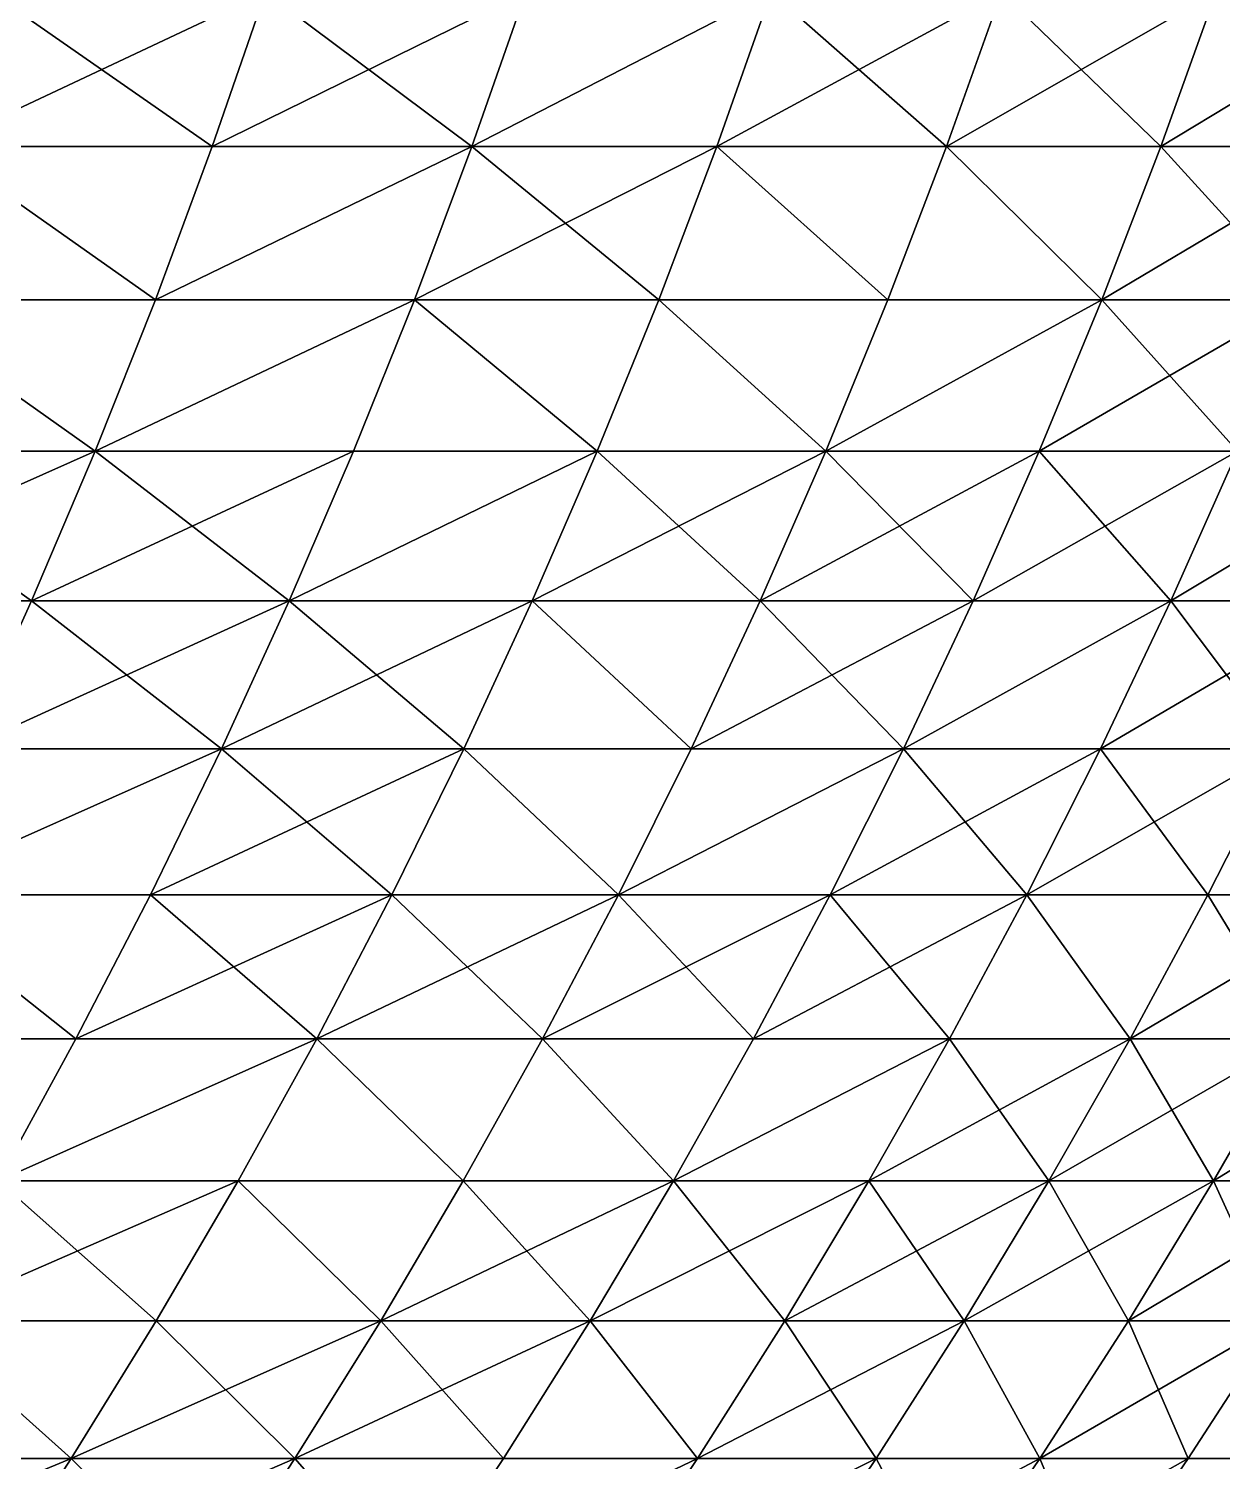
# Model space of a CAD drawing. Header units: millimetres. Extents: x -3250 to 8000, y -3250 to 3250.
# Drawn here: x 7644.3 to 7788.4, y -451 to -278 of the extents above; entities that cross this region are included whole.
import ezdxf

# ---------------------------------------------------------------- set-up
doc = ezdxf.new("R2010")
doc.units = ezdxf.units.MM
doc.header["$MEASUREMENT"] = 0
doc.layers.add('MESH_3D', color=2, linetype='CONTINUOUS')

msp = doc.modelspace()

# ---------------------------------------------------------------- linework, layer by layer
at = {"layer": 'MESH_3D'}
for points in [[(7639.63, -273.62, 2232.51), (7666.41, -292.27, 2306.63), (7633.28, -292.27, 2235.57)], [(7672.84, -273.62, 24396.28), (7633.28, -292.27, 24464.43), (7666.41, -292.27, 24393.37)], [(7672.84, -273.62, 24396.28), (7639.63, -273.62, 24467.49), (7633.28, -292.27, 24464.43)], [(7639.63, -273.62, 2232.51), (7672.84, -273.62, 2303.72), (7666.41, -292.27, 2306.63)], [(7666.41, -292.27, 2306.63), (7704.27, -273.62, 2375.75), (7697.77, -292.27, 2378.49)], [(7672.84, -273.62, 2303.72), (7704.27, -273.62, 2375.75), (7666.41, -292.27, 2306.63)], [(7697.77, -292.27, 24321.51), (7672.84, -273.62, 24396.28), (7666.41, -292.27, 24393.37)], [(7704.27, -273.62, 24324.25), (7672.84, -273.62, 24396.28), (7697.77, -292.27, 24321.51)], [(7697.77, -292.27, 2378.49), (7733.89, -273.62, 2448.53), (7727.32, -292.27, 2451.11)], [(7704.27, -273.62, 2375.75), (7733.89, -273.62, 2448.53), (7697.77, -292.27, 2378.49)], [(7733.89, -273.62, 24251.47), (7704.27, -273.62, 24324.25), (7697.77, -292.27, 24321.51)], [(7733.89, -273.62, 24251.47), (7697.77, -292.27, 24321.51), (7727.32, -292.27, 24248.89)], [(7733.89, -273.62, 2448.53), (7755.05, -292.27, 2524.45), (7727.32, -292.27, 2451.11)], [(7761.68, -273.62, 24177.96), (7727.32, -292.27, 24248.89), (7755.05, -292.27, 24175.55)], [(7761.68, -273.62, 24177.96), (7733.89, -273.62, 24251.47), (7727.32, -292.27, 24248.89)], [(7733.89, -273.62, 2448.53), (7761.68, -273.62, 2522.04), (7755.05, -292.27, 2524.45)], [(7761.68, -273.62, 2522.04), (7780.95, -292.27, 2598.46), (7755.05, -292.27, 2524.45)], [(7787.63, -273.62, 24103.79), (7755.05, -292.27, 24175.55), (7780.95, -292.27, 24101.54)], [(7787.63, -273.62, 24103.79), (7761.68, -273.62, 24177.96), (7755.05, -292.27, 24175.55)], [(7761.68, -273.62, 2522.04), (7787.63, -273.62, 2596.21), (7780.95, -292.27, 2598.46)], [(7780.95, -292.27, 2598.46), (7811.73, -273.62, 2671), (7804.99, -292.27, 2673.08)], [(7787.63, -273.62, 2596.21), (7811.73, -273.62, 2671), (7780.95, -292.27, 2598.46)], [(7811.73, -273.62, 24029), (7787.63, -273.62, 24103.79), (7780.95, -292.27, 24101.54)], [(7811.73, -273.62, 24029), (7780.95, -292.27, 24101.54), (7804.99, -292.27, 24026.92)], [(7633.28, -292.27, 2235.57), (7659.56, -310.75, 2309.72), (7626.5, -310.75, 2238.83)], [(7659.56, -310.75, 24390.28), (7633.28, -292.27, 24464.43), (7626.5, -310.75, 24461.17)], [(7633.28, -292.27, 2235.57), (7666.41, -292.27, 2306.63), (7659.56, -310.75, 2309.72)], [(7666.41, -292.27, 24393.37), (7633.28, -292.27, 24464.43), (7659.56, -310.75, 24390.28)], [(7659.56, -310.75, 2309.72), (7697.77, -292.27, 2378.49), (7690.84, -310.75, 2381.41)], [(7666.41, -292.27, 2306.63), (7697.77, -292.27, 2378.49), (7659.56, -310.75, 2309.72)], [(7697.77, -292.27, 24321.51), (7659.56, -310.75, 24390.28), (7690.84, -310.75, 24318.59)], [(7697.77, -292.27, 24321.51), (7666.41, -292.27, 24393.37), (7659.56, -310.75, 24390.28)], [(7690.84, -310.75, 2381.41), (7727.32, -292.27, 2451.11), (7720.32, -310.75, 2453.86)], [(7697.77, -292.27, 2378.49), (7727.32, -292.27, 2451.11), (7690.84, -310.75, 2381.41)], [(7720.32, -310.75, 24246.14), (7697.77, -292.27, 24321.51), (7690.84, -310.75, 24318.59)], [(7727.32, -292.27, 24248.89), (7697.77, -292.27, 24321.51), (7720.32, -310.75, 24246.14)], [(7727.32, -292.27, 2451.11), (7747.99, -310.75, 2527.02), (7720.32, -310.75, 2453.86)], [(7747.99, -310.75, 24172.98), (7727.32, -292.27, 24248.89), (7720.32, -310.75, 24246.14)], [(7727.32, -292.27, 2451.11), (7755.05, -292.27, 2524.45), (7747.99, -310.75, 2527.02)], [(7755.05, -292.27, 24175.55), (7727.32, -292.27, 24248.89), (7747.99, -310.75, 24172.98)], [(7755.05, -292.27, 2524.45), (7773.82, -310.75, 2600.85), (7747.99, -310.75, 2527.02)], [(7773.82, -310.75, 24099.15), (7755.05, -292.27, 24175.55), (7747.99, -310.75, 24172.98)], [(7755.05, -292.27, 2524.45), (7780.95, -292.27, 2598.46), (7773.82, -310.75, 2600.85)], [(7780.95, -292.27, 24101.54), (7755.05, -292.27, 24175.55), (7773.82, -310.75, 24099.15)], [(7780.95, -292.27, 2598.46), (7797.8, -310.75, 2675.3), (7773.82, -310.75, 2600.85)], [(7804.99, -292.27, 24026.92), (7780.95, -292.27, 24101.54), (7773.82, -310.75, 24099.15)], [(7804.99, -292.27, 24026.92), (7773.82, -310.75, 24099.15), (7797.8, -310.75, 24024.7)], [(7780.95, -292.27, 2598.46), (7804.99, -292.27, 2673.08), (7797.8, -310.75, 2675.3)], [(7626.5, -310.75, 2238.83), (7652.29, -329.03, 2313), (7619.32, -329.03, 2242.29)], [(7652.29, -329.03, 24387), (7626.5, -310.75, 24461.17), (7619.32, -329.03, 24457.71)], [(7626.5, -310.75, 2238.83), (7659.56, -310.75, 2309.72), (7652.29, -329.03, 2313)], [(7659.56, -310.75, 24390.28), (7626.5, -310.75, 24461.17), (7652.29, -329.03, 24387)], [(7652.29, -329.03, 2313), (7690.84, -310.75, 2381.41), (7683.49, -329.03, 2384.51)], [(7659.56, -310.75, 2309.72), (7690.84, -310.75, 2381.41), (7652.29, -329.03, 2313)], [(7690.84, -310.75, 24318.59), (7659.56, -310.75, 24390.28), (7652.29, -329.03, 24387)], [(7690.84, -310.75, 24318.59), (7652.29, -329.03, 24387), (7683.49, -329.03, 24315.49)], [(7690.84, -310.75, 2381.41), (7712.89, -329.03, 2456.77), (7683.49, -329.03, 2384.51)], [(7712.89, -329.03, 24243.23), (7690.84, -310.75, 24318.59), (7683.49, -329.03, 24315.49)], [(7690.84, -310.75, 2381.41), (7720.32, -310.75, 2453.86), (7712.89, -329.03, 2456.77)], [(7720.32, -310.75, 24246.14), (7690.84, -310.75, 24318.59), (7712.89, -329.03, 24243.23)], [(7720.32, -310.75, 2453.86), (7740.49, -329.03, 2529.75), (7712.89, -329.03, 2456.77)], [(7740.49, -329.03, 24170.25), (7720.32, -310.75, 24246.14), (7712.89, -329.03, 24243.23)], [(7720.32, -310.75, 2453.86), (7747.99, -310.75, 2527.02), (7740.49, -329.03, 2529.75)], [(7747.99, -310.75, 24172.98), (7720.32, -310.75, 24246.14), (7740.49, -329.03, 24170.25)], [(7740.49, -329.03, 2529.75), (7773.82, -310.75, 2600.85), (7766.26, -329.03, 2603.39)], [(7747.99, -310.75, 2527.02), (7773.82, -310.75, 2600.85), (7740.49, -329.03, 2529.75)], [(7773.82, -310.75, 24099.15), (7740.49, -329.03, 24170.25), (7766.26, -329.03, 24096.61)], [(7773.82, -310.75, 24099.15), (7747.99, -310.75, 24172.98), (7740.49, -329.03, 24170.25)], [(7766.26, -329.03, 2603.39), (7797.8, -310.75, 2675.3), (7790.18, -329.03, 2677.65)], [(7773.82, -310.75, 2600.85), (7797.8, -310.75, 2675.3), (7766.26, -329.03, 2603.39)], [(7790.18, -329.03, 24022.35), (7773.82, -310.75, 24099.15), (7766.26, -329.03, 24096.61)], [(7797.8, -310.75, 24024.7), (7773.82, -310.75, 24099.15), (7790.18, -329.03, 24022.35)], [(7619.32, -329.03, 2242.29), (7644.6, -347.11, 2316.47), (7611.72, -347.11, 2245.95)], [(7652.29, -329.03, 24387), (7619.32, -329.03, 24457.71), (7611.72, -347.11, 24454.05)], [(7652.29, -329.03, 24387), (7611.72, -347.11, 24454.05), (7644.6, -347.11, 24383.53)], [(7619.32, -329.03, 2242.29), (7652.29, -329.03, 2313), (7644.6, -347.11, 2316.47)], [(7652.29, -329.03, 2313), (7675.72, -347.11, 2387.78), (7644.6, -347.11, 2316.47)], [(7683.49, -329.03, 24315.49), (7652.29, -329.03, 24387), (7644.6, -347.11, 24383.53)], [(7683.49, -329.03, 24315.49), (7644.6, -347.11, 24383.53), (7675.72, -347.11, 24312.22)], [(7652.29, -329.03, 2313), (7683.49, -329.03, 2384.51), (7675.72, -347.11, 2387.78)], [(7675.72, -347.11, 2387.78), (7712.89, -329.03, 2456.77), (7705.05, -347.11, 2459.85)], [(7683.49, -329.03, 2384.51), (7712.89, -329.03, 2456.77), (7675.72, -347.11, 2387.78)], [(7712.89, -329.03, 24243.23), (7683.49, -329.03, 24315.49), (7675.72, -347.11, 24312.22)], [(7712.89, -329.03, 24243.23), (7675.72, -347.11, 24312.22), (7705.05, -347.11, 24240.15)], [(7712.89, -329.03, 2456.77), (7732.57, -347.11, 2532.63), (7705.05, -347.11, 2459.85)], [(7740.49, -329.03, 24170.25), (7712.89, -329.03, 24243.23), (7705.05, -347.11, 24240.15)], [(7740.49, -329.03, 24170.25), (7705.05, -347.11, 24240.15), (7732.57, -347.11, 24167.37)], [(7712.89, -329.03, 2456.77), (7740.49, -329.03, 2529.75), (7732.57, -347.11, 2532.63)], [(7740.49, -329.03, 2529.75), (7758.27, -347.11, 2606.07), (7732.57, -347.11, 2532.63)], [(7766.26, -329.03, 24096.61), (7740.49, -329.03, 24170.25), (7732.57, -347.11, 24167.37)], [(7766.26, -329.03, 24096.61), (7732.57, -347.11, 24167.37), (7758.27, -347.11, 24093.93)], [(7740.49, -329.03, 2529.75), (7766.26, -329.03, 2603.39), (7758.27, -347.11, 2606.07)], [(7766.26, -329.03, 2603.39), (7782.13, -347.11, 2680.14), (7758.27, -347.11, 2606.07)], [(7790.18, -329.03, 24022.35), (7766.26, -329.03, 24096.61), (7758.27, -347.11, 24093.93)], [(7790.18, -329.03, 24022.35), (7758.27, -347.11, 24093.93), (7782.13, -347.11, 24019.86)], [(7766.26, -329.03, 2603.39), (7790.18, -329.03, 2677.65), (7782.13, -347.11, 2680.14)], [(7782.13, -347.11, 2680.14), (7812.25, -329.03, 2752.48), (7804.13, -347.11, 2754.77)], [(7790.18, -329.03, 2677.65), (7812.25, -329.03, 2752.48), (7782.13, -347.11, 2680.14)], [(7812.25, -329.03, 23947.52), (7790.18, -329.03, 24022.35), (7782.13, -347.11, 24019.86)], [(7812.25, -329.03, 23947.52), (7782.13, -347.11, 24019.86), (7804.13, -347.11, 23945.23)], [(7611.72, -347.11, 2245.95), (7644.6, -347.11, 2316.47), (7636.51, -364.97, 2320.12)], [(7644.6, -347.11, 24383.53), (7611.72, -347.11, 24454.05), (7636.51, -364.97, 24379.88)], [(7644.6, -347.11, 2316.47), (7667.54, -364.97, 2391.23), (7636.51, -364.97, 2320.12)], [(7675.72, -347.11, 24312.22), (7644.6, -347.11, 24383.53), (7636.51, -364.97, 24379.88)], [(7675.72, -347.11, 24312.22), (7636.51, -364.97, 24379.88), (7667.54, -364.97, 24308.77)], [(7644.6, -347.11, 2316.47), (7675.72, -347.11, 2387.78), (7667.54, -364.97, 2391.23)], [(7675.72, -347.11, 2387.78), (7696.78, -364.97, 2463.1), (7667.54, -364.97, 2391.23)], [(7705.05, -347.11, 24240.15), (7675.72, -347.11, 24312.22), (7667.54, -364.97, 24308.77)], [(7705.05, -347.11, 24240.15), (7667.54, -364.97, 24308.77), (7696.78, -364.97, 24236.9)], [(7675.72, -347.11, 2387.78), (7705.05, -347.11, 2459.85), (7696.78, -364.97, 2463.1)], [(7705.05, -347.11, 2459.85), (7724.23, -364.97, 2535.67), (7696.78, -364.97, 2463.1)], [(7724.23, -364.97, 24164.33), (7705.05, -347.11, 24240.15), (7696.78, -364.97, 24236.9)], [(7705.05, -347.11, 2459.85), (7732.57, -347.11, 2532.63), (7724.23, -364.97, 2535.67)], [(7732.57, -347.11, 24167.37), (7705.05, -347.11, 24240.15), (7724.23, -364.97, 24164.33)], [(7732.57, -347.11, 2532.63), (7749.85, -364.97, 2608.9), (7724.23, -364.97, 2535.67)], [(7758.27, -347.11, 24093.93), (7724.23, -364.97, 24164.33), (7749.85, -364.97, 24091.1)], [(7758.27, -347.11, 24093.93), (7732.57, -347.11, 24167.37), (7724.23, -364.97, 24164.33)], [(7732.57, -347.11, 2532.63), (7758.27, -347.11, 2606.07), (7749.85, -364.97, 2608.9)], [(7749.85, -364.97, 2608.9), (7782.13, -347.11, 2680.14), (7773.64, -364.97, 2682.75)], [(7758.27, -347.11, 2606.07), (7782.13, -347.11, 2680.14), (7749.85, -364.97, 2608.9)], [(7782.13, -347.11, 24019.86), (7758.27, -347.11, 24093.93), (7749.85, -364.97, 24091.1)], [(7782.13, -347.11, 24019.86), (7749.85, -364.97, 24091.1), (7773.64, -364.97, 24017.25)], [(7782.13, -347.11, 2680.14), (7795.59, -364.97, 2757.17), (7773.64, -364.97, 2682.75)], [(7804.13, -347.11, 23945.23), (7773.64, -364.97, 24017.25), (7795.59, -364.97, 23942.83)], [(7804.13, -347.11, 23945.23), (7782.13, -347.11, 24019.86), (7773.64, -364.97, 24017.25)], [(7782.13, -347.11, 2680.14), (7804.13, -347.11, 2754.77), (7795.59, -364.97, 2757.17)], [(7628.02, -382.6, 2323.95), (7667.54, -364.97, 2391.23), (7658.95, -382.6, 2394.85)], [(7636.51, -364.97, 2320.12), (7667.54, -364.97, 2391.23), (7628.02, -382.6, 2323.95)], [(7667.54, -364.97, 24308.77), (7636.51, -364.97, 24379.88), (7628.02, -382.6, 24376.05)], [(7667.54, -364.97, 24308.77), (7628.02, -382.6, 24376.05), (7658.95, -382.6, 24305.15)], [(7667.54, -364.97, 2391.23), (7688.11, -382.6, 2466.5), (7658.95, -382.6, 2394.85)], [(7696.78, -364.97, 24236.9), (7658.95, -382.6, 24305.15), (7688.11, -382.6, 24233.5)], [(7696.78, -364.97, 24236.9), (7667.54, -364.97, 24308.77), (7658.95, -382.6, 24305.15)], [(7667.54, -364.97, 2391.23), (7696.78, -364.97, 2463.1), (7688.11, -382.6, 2466.5)], [(7696.78, -364.97, 2463.1), (7715.47, -382.6, 2538.86), (7688.11, -382.6, 2466.5)], [(7715.47, -382.6, 24161.14), (7696.78, -364.97, 24236.9), (7688.11, -382.6, 24233.5)], [(7696.78, -364.97, 2463.1), (7724.23, -364.97, 2535.67), (7715.47, -382.6, 2538.86)], [(7724.23, -364.97, 24164.33), (7696.78, -364.97, 24236.9), (7715.47, -382.6, 24161.14)], [(7715.47, -382.6, 2538.86), (7749.85, -364.97, 2608.9), (7741.02, -382.6, 2611.87)], [(7724.23, -364.97, 2535.67), (7749.85, -364.97, 2608.9), (7715.47, -382.6, 2538.86)], [(7749.85, -364.97, 24091.1), (7724.23, -364.97, 24164.33), (7715.47, -382.6, 24161.14)], [(7749.85, -364.97, 24091.1), (7715.47, -382.6, 24161.14), (7741.02, -382.6, 24088.13)], [(7741.02, -382.6, 2611.87), (7773.64, -364.97, 2682.75), (7764.74, -382.6, 2685.5)], [(7749.85, -364.97, 2608.9), (7773.64, -364.97, 2682.75), (7741.02, -382.6, 2611.87)], [(7764.74, -382.6, 24014.5), (7749.85, -364.97, 24091.1), (7741.02, -382.6, 24088.13)], [(7773.64, -364.97, 24017.25), (7749.85, -364.97, 24091.1), (7764.74, -382.6, 24014.5)], [(7773.64, -364.97, 2682.75), (7786.62, -382.6, 2759.7), (7764.74, -382.6, 2685.5)], [(7795.59, -364.97, 23942.83), (7773.64, -364.97, 24017.25), (7764.74, -382.6, 24014.5)], [(7795.59, -364.97, 23942.83), (7764.74, -382.6, 24014.5), (7786.62, -382.6, 23940.3)], [(7773.64, -364.97, 2682.75), (7795.59, -364.97, 2757.17), (7786.62, -382.6, 2759.7)], [(7795.59, -364.97, 2757.17), (7806.64, -382.6, 2834.42), (7786.62, -382.6, 2759.7)], [(7806.64, -382.6, 23865.58), (7795.59, -364.97, 23942.83), (7786.62, -382.6, 23940.3)], [(7628.02, -382.6, 2323.95), (7649.96, -400, 2398.64), (7619.12, -400, 2327.96)], [(7649.96, -400, 24301.36), (7628.02, -382.6, 24376.05), (7619.12, -400, 24372.04)], [(7628.02, -382.6, 2323.95), (7658.95, -382.6, 2394.85), (7649.96, -400, 2398.64)], [(7658.95, -382.6, 24305.15), (7628.02, -382.6, 24376.05), (7649.96, -400, 24301.36)], [(7658.95, -382.6, 2394.85), (7679.03, -400, 2470.07), (7649.96, -400, 2398.64)], [(7688.11, -382.6, 24233.5), (7649.96, -400, 24301.36), (7679.03, -400, 24229.93)], [(7688.11, -382.6, 24233.5), (7658.95, -382.6, 24305.15), (7649.96, -400, 24301.36)], [(7658.95, -382.6, 2394.85), (7688.11, -382.6, 2466.5), (7679.03, -400, 2470.07)], [(7688.11, -382.6, 2466.5), (7706.3, -400, 2542.19), (7679.03, -400, 2470.07)], [(7715.47, -382.6, 24161.14), (7688.11, -382.6, 24233.5), (7679.03, -400, 24229.93)], [(7715.47, -382.6, 24161.14), (7679.03, -400, 24229.93), (7706.3, -400, 24157.81)], [(7688.11, -382.6, 2466.5), (7715.47, -382.6, 2538.86), (7706.3, -400, 2542.19)], [(7715.47, -382.6, 2538.86), (7731.77, -400, 2614.98), (7706.3, -400, 2542.19)], [(7741.02, -382.6, 24088.13), (7715.47, -382.6, 24161.14), (7706.3, -400, 24157.81)], [(7741.02, -382.6, 24088.13), (7706.3, -400, 24157.81), (7731.77, -400, 24085.02)], [(7715.47, -382.6, 2538.86), (7741.02, -382.6, 2611.87), (7731.77, -400, 2614.98)], [(7741.02, -382.6, 2611.87), (7755.41, -400, 2688.38), (7731.77, -400, 2614.98)], [(7764.74, -382.6, 24014.5), (7741.02, -382.6, 24088.13), (7731.77, -400, 24085.02)], [(7764.74, -382.6, 24014.5), (7731.77, -400, 24085.02), (7755.41, -400, 24011.62)], [(7741.02, -382.6, 2611.87), (7764.74, -382.6, 2685.5), (7755.41, -400, 2688.38)], [(7764.74, -382.6, 2685.5), (7777.22, -400, 2762.34), (7755.41, -400, 2688.38)], [(7777.22, -400, 23937.66), (7764.74, -382.6, 24014.5), (7755.41, -400, 24011.62)], [(7764.74, -382.6, 2685.5), (7786.62, -382.6, 2759.7), (7777.22, -400, 2762.34)], [(7786.62, -382.6, 23940.3), (7764.74, -382.6, 24014.5), (7777.22, -400, 23937.66)], [(7786.62, -382.6, 2759.7), (7797.18, -400, 2836.82), (7777.22, -400, 2762.34)], [(7806.64, -382.6, 23865.58), (7786.62, -382.6, 23940.3), (7777.22, -400, 23937.66)], [(7806.64, -382.6, 23865.58), (7777.22, -400, 23937.66), (7797.18, -400, 23863.18)], [(7786.62, -382.6, 2759.7), (7806.64, -382.6, 2834.42), (7797.18, -400, 2836.82)], [(7619.12, -400, 2327.96), (7649.96, -400, 2398.64), (7640.57, -417.15, 2402.6)], [(7649.96, -400, 24301.36), (7619.12, -400, 24372.04), (7640.57, -417.15, 24297.4)], [(7640.57, -417.15, 2402.6), (7679.03, -400, 2470.07), (7669.54, -417.15, 2473.79)], [(7649.96, -400, 2398.64), (7679.03, -400, 2470.07), (7640.57, -417.15, 2402.6)], [(7679.03, -400, 24229.93), (7649.96, -400, 24301.36), (7640.57, -417.15, 24297.4)], [(7679.03, -400, 24229.93), (7640.57, -417.15, 24297.4), (7669.54, -417.15, 24226.21)], [(7679.03, -400, 2470.07), (7696.73, -417.15, 2545.68), (7669.54, -417.15, 2473.79)], [(7696.73, -417.15, 24154.32), (7679.03, -400, 24229.93), (7669.54, -417.15, 24226.21)], [(7679.03, -400, 2470.07), (7706.3, -400, 2542.19), (7696.73, -417.15, 2545.68)], [(7706.3, -400, 24157.81), (7679.03, -400, 24229.93), (7696.73, -417.15, 24154.32)], [(7706.3, -400, 2542.19), (7722.11, -417.15, 2618.22), (7696.73, -417.15, 2545.68)], [(7722.11, -417.15, 24081.78), (7706.3, -400, 24157.81), (7696.73, -417.15, 24154.32)], [(7706.3, -400, 2542.19), (7731.77, -400, 2614.98), (7722.11, -417.15, 2618.22)], [(7731.77, -400, 24085.02), (7706.3, -400, 24157.81), (7722.11, -417.15, 24081.78)], [(7722.11, -417.15, 2618.22), (7755.41, -400, 2688.38), (7745.68, -417.15, 2691.38)], [(7731.77, -400, 2614.98), (7755.41, -400, 2688.38), (7722.11, -417.15, 2618.22)], [(7755.41, -400, 24011.62), (7731.77, -400, 24085.02), (7722.11, -417.15, 24081.78)], [(7755.41, -400, 24011.62), (7722.11, -417.15, 24081.78), (7745.68, -417.15, 24008.62)], [(7755.41, -400, 2688.38), (7767.42, -417.15, 2765.1), (7745.68, -417.15, 2691.38)], [(7777.22, -400, 23937.66), (7755.41, -400, 24011.62), (7745.68, -417.15, 24008.62)], [(7777.22, -400, 23937.66), (7745.68, -417.15, 24008.62), (7767.42, -417.15, 23934.9)], [(7755.41, -400, 2688.38), (7777.22, -400, 2762.34), (7767.42, -417.15, 2765.1)], [(7777.22, -400, 2762.34), (7787.31, -417.15, 2839.34), (7767.42, -417.15, 2765.1)], [(7797.18, -400, 23863.18), (7777.22, -400, 23937.66), (7767.42, -417.15, 23934.9)], [(7797.18, -400, 23863.18), (7767.42, -417.15, 23934.9), (7787.31, -417.15, 23860.66)], [(7777.22, -400, 2762.34), (7797.18, -400, 2836.82), (7787.31, -417.15, 2839.34)], [(7797.18, -400, 2836.82), (7805.34, -417.15, 2914.05), (7787.31, -417.15, 2839.34)], [(7815.28, -400, 23788.22), (7787.31, -417.15, 23860.66), (7805.34, -417.15, 23785.95)], [(7815.28, -400, 23788.22), (7797.18, -400, 23863.18), (7787.31, -417.15, 23860.66)], [(7640.57, -417.15, 2402.6), (7659.66, -434.04, 2477.66), (7630.79, -434.04, 2406.72)], [(7669.54, -417.15, 24226.21), (7640.57, -417.15, 24297.4), (7630.79, -434.04, 24293.28)], [(7669.54, -417.15, 24226.21), (7630.79, -434.04, 24293.28), (7659.66, -434.04, 24222.34)], [(7640.57, -417.15, 2402.6), (7669.54, -417.15, 2473.79), (7659.66, -434.04, 2477.66)], [(7669.54, -417.15, 2473.79), (7686.76, -434.04, 2549.31), (7659.66, -434.04, 2477.66)], [(7686.76, -434.04, 24150.69), (7669.54, -417.15, 24226.21), (7659.66, -434.04, 24222.34)], [(7669.54, -417.15, 2473.79), (7696.73, -417.15, 2545.68), (7686.76, -434.04, 2549.31)], [(7696.73, -417.15, 24154.32), (7669.54, -417.15, 24226.21), (7686.76, -434.04, 24150.69)], [(7696.73, -417.15, 2545.68), (7712.05, -434.04, 2621.6), (7686.76, -434.04, 2549.31)], [(7722.11, -417.15, 24081.78), (7696.73, -417.15, 24154.32), (7686.76, -434.04, 24150.69)], [(7722.11, -417.15, 24081.78), (7686.76, -434.04, 24150.69), (7712.05, -434.04, 24078.4)], [(7696.73, -417.15, 2545.68), (7722.11, -417.15, 2618.22), (7712.05, -434.04, 2621.6)], [(7722.11, -417.15, 2618.22), (7735.54, -434.04, 2694.51), (7712.05, -434.04, 2621.6)], [(7745.68, -417.15, 24008.62), (7722.11, -417.15, 24081.78), (7712.05, -434.04, 24078.4)], [(7745.68, -417.15, 24008.62), (7712.05, -434.04, 24078.4), (7735.54, -434.04, 24005.49)], [(7722.11, -417.15, 2618.22), (7745.68, -417.15, 2691.38), (7735.54, -434.04, 2694.51)], [(7745.68, -417.15, 2691.38), (7757.2, -434.04, 2767.97), (7735.54, -434.04, 2694.51)], [(7767.42, -417.15, 23934.9), (7745.68, -417.15, 24008.62), (7735.54, -434.04, 24005.49)], [(7767.42, -417.15, 23934.9), (7735.54, -434.04, 24005.49), (7757.2, -434.04, 23932.03)], [(7745.68, -417.15, 2691.38), (7767.42, -417.15, 2765.1), (7757.2, -434.04, 2767.97)], [(7757.2, -434.04, 2767.97), (7787.31, -417.15, 2839.34), (7777.03, -434.04, 2841.96)], [(7767.42, -417.15, 2765.1), (7787.31, -417.15, 2839.34), (7757.2, -434.04, 2767.97)], [(7777.03, -434.04, 23858.04), (7767.42, -417.15, 23934.9), (7757.2, -434.04, 23932.03)], [(7787.31, -417.15, 23860.66), (7767.42, -417.15, 23934.9), (7777.03, -434.04, 23858.04)], [(7787.31, -417.15, 2839.34), (7795, -434.04, 2916.41), (7777.03, -434.04, 2841.96)], [(7805.34, -417.15, 23785.95), (7777.03, -434.04, 23858.04), (7795, -434.04, 23783.59)], [(7805.34, -417.15, 23785.95), (7787.31, -417.15, 23860.66), (7777.03, -434.04, 23858.04)], [(7787.31, -417.15, 2839.34), (7805.34, -417.15, 2914.05), (7795, -434.04, 2916.41)], [(7630.79, -434.04, 2406.72), (7649.4, -450.66, 2481.69), (7620.63, -450.66, 2411)], [(7649.4, -450.66, 24218.31), (7630.79, -434.04, 24293.28), (7620.63, -450.66, 24289)], [(7630.79, -434.04, 2406.72), (7659.66, -434.04, 2477.66), (7649.4, -450.66, 2481.69)], [(7659.66, -434.04, 24222.34), (7630.79, -434.04, 24293.28), (7649.4, -450.66, 24218.31)], [(7659.66, -434.04, 2477.66), (7676.39, -450.66, 2553.08), (7649.4, -450.66, 2481.69)], [(7686.76, -434.04, 24150.69), (7659.66, -434.04, 24222.34), (7649.4, -450.66, 24218.31)], [(7686.76, -434.04, 24150.69), (7649.4, -450.66, 24218.31), (7676.39, -450.66, 24146.92)], [(7659.66, -434.04, 2477.66), (7686.76, -434.04, 2549.31), (7676.39, -450.66, 2553.08)], [(7686.76, -434.04, 2549.31), (7701.6, -450.66, 2625.12), (7676.39, -450.66, 2553.08)], [(7712.05, -434.04, 24078.4), (7686.76, -434.04, 24150.69), (7676.39, -450.66, 24146.92)], [(7712.05, -434.04, 24078.4), (7676.39, -450.66, 24146.92), (7701.6, -450.66, 24074.88)], [(7686.76, -434.04, 2549.31), (7712.05, -434.04, 2621.6), (7701.6, -450.66, 2625.12)], [(7712.05, -434.04, 2621.6), (7725, -450.66, 2697.76), (7701.6, -450.66, 2625.12)], [(7725, -450.66, 24002.24), (7712.05, -434.04, 24078.4), (7701.6, -450.66, 24074.88)], [(7712.05, -434.04, 2621.6), (7735.54, -434.04, 2694.51), (7725, -450.66, 2697.76)], [(7735.54, -434.04, 24005.49), (7712.05, -434.04, 24078.4), (7725, -450.66, 24002.24)], [(7735.54, -434.04, 2694.51), (7746.58, -450.66, 2770.96), (7725, -450.66, 2697.76)], [(7757.2, -434.04, 23932.03), (7725, -450.66, 24002.24), (7746.58, -450.66, 23929.04)], [(7757.2, -434.04, 23932.03), (7735.54, -434.04, 24005.49), (7725, -450.66, 24002.24)], [(7735.54, -434.04, 2694.51), (7757.2, -434.04, 2767.97), (7746.58, -450.66, 2770.96)], [(7757.2, -434.04, 2767.97), (7766.34, -450.66, 2844.68), (7746.58, -450.66, 2770.96)], [(7766.34, -450.66, 23855.32), (7757.2, -434.04, 23932.03), (7746.58, -450.66, 23929.04)], [(7757.2, -434.04, 2767.97), (7777.03, -434.04, 2841.96), (7766.34, -450.66, 2844.68)], [(7777.03, -434.04, 23858.04), (7757.2, -434.04, 23932.03), (7766.34, -450.66, 23855.32)], [(7777.03, -434.04, 2841.96), (7784.25, -450.66, 2918.87), (7766.34, -450.66, 2844.68)], [(7795, -434.04, 23783.59), (7766.34, -450.66, 23855.32), (7784.25, -450.66, 23781.13)], [(7795, -434.04, 23783.59), (7777.03, -434.04, 23858.04), (7766.34, -450.66, 23855.32)], [(7777.03, -434.04, 2841.96), (7795, -434.04, 2916.41), (7784.25, -450.66, 2918.87)], [(7795, -434.04, 2916.41), (7800.3, -450.66, 2993.48), (7784.25, -450.66, 2918.87)], [(7800.3, -450.66, 23706.52), (7795, -434.04, 23783.59), (7784.25, -450.66, 23781.13)], [(7610.09, -466.99, 2415.45), (7649.4, -450.66, 2481.69), (7638.75, -466.99, 2485.87)], [(7620.63, -450.66, 2411), (7649.4, -450.66, 2481.69), (7610.09, -466.99, 2415.45)], [(7649.4, -450.66, 24218.31), (7620.63, -450.66, 24289), (7638.75, -466.99, 24214.13)], [(7649.4, -450.66, 2481.69), (7665.64, -466.99, 2556.99), (7638.75, -466.99, 2485.87)], [(7676.39, -450.66, 24146.92), (7638.75, -466.99, 24214.13), (7665.64, -466.99, 24143.01)], [(7676.39, -450.66, 24146.92), (7649.4, -450.66, 24218.31), (7638.75, -466.99, 24214.13)], [(7649.4, -450.66, 2481.69), (7676.39, -450.66, 2553.08), (7665.64, -466.99, 2556.99)], [(7676.39, -450.66, 2553.08), (7690.75, -466.99, 2628.76), (7665.64, -466.99, 2556.99)], [(7690.75, -466.99, 24071.24), (7676.39, -450.66, 24146.92), (7665.64, -466.99, 24143.01)], [(7676.39, -450.66, 2553.08), (7701.6, -450.66, 2625.12), (7690.75, -466.99, 2628.76)], [(7701.6, -450.66, 24074.88), (7676.39, -450.66, 24146.92), (7690.75, -466.99, 24071.24)], [(7690.75, -466.99, 2628.76), (7725, -450.66, 2697.76), (7714.07, -466.99, 2701.13)], [(7701.6, -450.66, 2625.12), (7725, -450.66, 2697.76), (7690.75, -466.99, 2628.76)], [(7725, -450.66, 24002.24), (7701.6, -450.66, 24074.88), (7690.75, -466.99, 24071.24)], [(7725, -450.66, 24002.24), (7690.75, -466.99, 24071.24), (7714.07, -466.99, 23998.87)], [(7714.07, -466.99, 2701.13), (7746.58, -450.66, 2770.96), (7735.57, -466.99, 2774.06)], [(7725, -450.66, 2697.76), (7746.58, -450.66, 2770.96), (7714.07, -466.99, 2701.13)], [(7746.58, -450.66, 23929.04), (7725, -450.66, 24002.24), (7714.07, -466.99, 23998.87)], [(7746.58, -450.66, 23929.04), (7714.07, -466.99, 23998.87), (7735.57, -466.99, 23925.94)], [(7746.58, -450.66, 2770.96), (7755.25, -466.99, 2847.5), (7735.57, -466.99, 2774.06)], [(7766.34, -450.66, 23855.32), (7746.58, -450.66, 23929.04), (7735.57, -466.99, 23925.94)], [(7766.34, -450.66, 23855.32), (7735.57, -466.99, 23925.94), (7755.25, -466.99, 23852.5)], [(7746.58, -450.66, 2770.96), (7766.34, -450.66, 2844.68), (7755.25, -466.99, 2847.5)], [(7766.34, -450.66, 2844.68), (7773.09, -466.99, 2921.41), (7755.25, -466.99, 2847.5)], [(7784.25, -450.66, 23781.13), (7766.34, -450.66, 23855.32), (7755.25, -466.99, 23852.5)], [(7784.25, -450.66, 23781.13), (7755.25, -466.99, 23852.5), (7773.09, -466.99, 23778.59)], [(7766.34, -450.66, 2844.68), (7784.25, -450.66, 2918.87), (7773.09, -466.99, 2921.41)], [(7773.09, -466.99, 2921.41), (7800.3, -450.66, 2993.48), (7789.09, -466.99, 2995.74)], [(7784.25, -450.66, 2918.87), (7800.3, -450.66, 2993.48), (7773.09, -466.99, 2921.41)], [(7800.3, -450.66, 23706.52), (7784.25, -450.66, 23781.13), (7773.09, -466.99, 23778.59)], [(7800.3, -450.66, 23706.52), (7773.09, -466.99, 23778.59), (7789.09, -466.99, 23704.26)]]:
    msp.add_3dface(points, dxfattribs=at)

doc.saveas('drawing.dxf')
